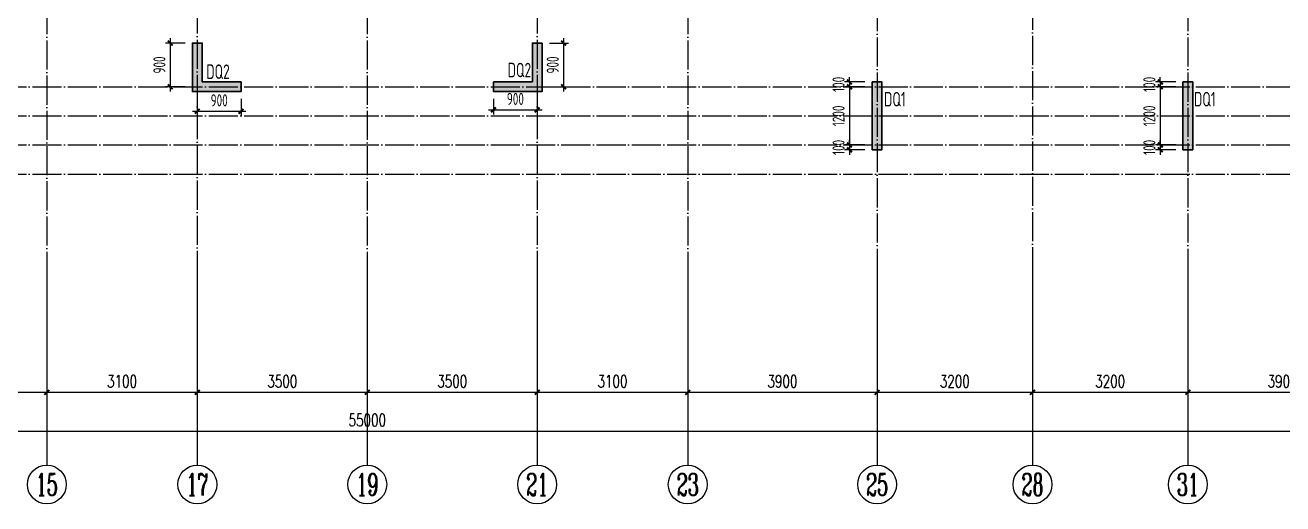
# Model space of a CAD drawing. Extents: x 393367 to 3005760, y 4998 to 826018.
# Drawn here: x 2372189 to 2398091, y 348877 to 358748 of the extents above; entities that cross this region are included whole.
import ezdxf
from ezdxf.enums import TextEntityAlignment as Align

# ---------------------------------------------------------------- set-up
doc = ezdxf.new("R2010")
doc.units = 0
doc.header["$LTSCALE"] = 1000
doc.linetypes.add('DOTE', pattern=[2.42, 2, -0.2, 0.02, -0.2])
doc.layers.get('0').update_dxf_attribs({"linetype": 'CONTINUOUS'})
doc.layers.get('Defpoints').update_dxf_attribs({"linetype": 'CONTINUOUS'})
for name, color, linetype in [('AXIS', 3, 'CONTINUOUS'), ('AXIS_TEXT', 7, 'CONTINUOUS'), ('COLU_HATCH', 251, 'CONTINUOUS'), ('COLU_TH', 5, 'CONTINUOUS'), ('DIM', 3, 'CONTINUOUS'), ('DOTE', 8, 'DOTE'), ('S-砼墙', 150, 'CONTINUOUS'), ('TEXT', 7, 'CONTINUOUS')]:
    doc.layers.add(name, color=color, linetype=linetype)
doc.styles.add('_TCH_AXIS', font='COMPLEX', dxfattribs={"bigfont": 'GBCBIG'})
doc.styles.add('_TCH_DIM_T3', font='SIMPLEX', dxfattribs={"width": 0.705882, "bigfont": 'GBCBIG'})
doc.styles.add('COMPLEX', font='COMPLEX')
doc.styles.add('TSSD_Rein', font='Tssdeng.shx', dxfattribs={"width": 0.7, "bigfont": 'hztxt.shx'})
doc.dimstyles.new('_TCH_ARCH&&100', dxfattribs={"dimtxt": 255, "dimasz": 100, "dimexe": 250, "dimexo": 300, "dimgap": 100, "dimtad": 1, "dimdec": 0, "dimzin": 0, "dimdsep": 46, "dimtxsty": '_TCH_DIM_T3', "dimblk": 'ARCHTICK', "dimcen": 0.09, "dimclrt": 7, "dimazin": 2, "dimtfac": 1, "dimtdec": 0, "dimtix": 1, "dimtmove": 2, "dimatfit": 3, "dimldrblk": 'ARCHTICK', "dimfxl": 1, "dimtolj": 1, "dimtzin": 0, "dimarcsym": 0})
doc.dimstyles.new('TSSD_100_100$0', dxfattribs={"dimtxt": 250, "dimasz": 100, "dimexe": 100, "dimexo": 250, "dimgap": 100, "dimtad": 1, "dimdec": 0, "dimzin": 0, "dimdsep": 46, "dimtxsty": 'TSSD_Rein', "dimblk": 'ARCHTICK', "dimcen": 0, "dimdle": 100, "dimclrt": 7, "dimadec": 0, "dimazin": 0, "dimtfac": 1, "dimtdec": 0, "dimtix": 1, "dimtmove": 2, "dimatfit": 3, "dimldrblk": '_tsdbk', "dimfxl": 1, "dimtolj": 1, "dimtzin": 0, "dimarcsym": 0})

# ---------------------------------------------------------------- blocks, each defined once
blk = doc.blocks.new('_ArchTick')
at = {"color": 0, "linetype": 'ByBlock', "const_width": 0.4}
blk.add_lwpolyline([(-0.5, -0.5), (0.5, 0.5)], dxfattribs=at)
blk = doc.blocks.new('*D549')
at = {"layer": 'AXIS', "color": 0, "lineweight": -2, "transparency": 16777216}
for p, q in [((2396135, 353377), (2396135, 350927)), ((2400035, 353377), (2400035, 350927)), ((2396135, 351177), (2400035, 351177))]:
    blk.add_line(p, q, dxfattribs=at)
at = {"layer": 'Defpoints', "color": 0, "transparency": 16777216}
for p in [(2396135, 353677), (2400035, 353677), (2400035, 351177)]:
    blk.add_point(p, dxfattribs=at)
at = {"layer": 'AXIS', "color": 0, "lineweight": -2, "transparency": 16777216, "xscale": 100, "yscale": 100, "zscale": 100, "rotation": 180}
blk.add_blockref('_ArchTick', (2396135, 351177), dxfattribs=at)
at = {"layer": 'AXIS', "color": 0, "lineweight": -2, "transparency": 16777216, "xscale": 100, "yscale": 100, "zscale": 100}
blk.add_blockref('_ArchTick', (2400035, 351177), dxfattribs=at)
at = {"layer": 'AXIS', "color": 7, "transparency": 16777216, "insert": (2398085, 351404), "char_height": 255, "attachment_point": 5, "style": '_TCH_DIM_T3'}
blk.add_mtext('\\A1;3900', dxfattribs=at)
blk = doc.blocks.new('*D550')
at = {"layer": 'AXIS', "color": 0, "lineweight": -2, "transparency": 16777216}
for p, q in [((2392935, 353377), (2392935, 350927)), ((2396135, 353377), (2396135, 350927)), ((2392935, 351177), (2396135, 351177))]:
    blk.add_line(p, q, dxfattribs=at)
at = {"layer": 'Defpoints', "color": 0, "transparency": 16777216}
for p in [(2392935, 353677), (2396135, 353677), (2396135, 351177)]:
    blk.add_point(p, dxfattribs=at)
at = {"layer": 'AXIS', "color": 0, "lineweight": -2, "transparency": 16777216, "xscale": 100, "yscale": 100, "zscale": 100, "rotation": 180}
blk.add_blockref('_ArchTick', (2392935, 351177), dxfattribs=at)
at = {"layer": 'AXIS', "color": 0, "lineweight": -2, "transparency": 16777216, "xscale": 100, "yscale": 100, "zscale": 100}
blk.add_blockref('_ArchTick', (2396135, 351177), dxfattribs=at)
at = {"layer": 'AXIS', "color": 7, "transparency": 16777216, "insert": (2394535, 351404), "char_height": 255, "attachment_point": 5, "style": '_TCH_DIM_T3'}
blk.add_mtext('\\A1;3200', dxfattribs=at)
blk = doc.blocks.new('*D551')
at = {"layer": 'AXIS', "color": 0, "lineweight": -2, "transparency": 16777216}
for p, q in [((2389735, 353377), (2389735, 350927)), ((2392935, 353377), (2392935, 350927)), ((2389735, 351177), (2392935, 351177))]:
    blk.add_line(p, q, dxfattribs=at)
at = {"layer": 'Defpoints', "color": 0, "transparency": 16777216}
for p in [(2389735, 353677), (2392935, 353677), (2392935, 351177)]:
    blk.add_point(p, dxfattribs=at)
at = {"layer": 'AXIS', "color": 0, "lineweight": -2, "transparency": 16777216, "xscale": 100, "yscale": 100, "zscale": 100, "rotation": 180}
blk.add_blockref('_ArchTick', (2389735, 351177), dxfattribs=at)
at = {"layer": 'AXIS', "color": 0, "lineweight": -2, "transparency": 16777216, "xscale": 100, "yscale": 100, "zscale": 100}
blk.add_blockref('_ArchTick', (2392935, 351177), dxfattribs=at)
at = {"layer": 'AXIS', "color": 7, "transparency": 16777216, "insert": (2391335, 351404), "char_height": 255, "attachment_point": 5, "style": '_TCH_DIM_T3'}
blk.add_mtext('\\A1;3200', dxfattribs=at)
blk = doc.blocks.new('*D552')
at = {"layer": 'AXIS', "color": 0, "lineweight": -2, "transparency": 16777216}
for p, q in [((2385835, 353377), (2385835, 350927)), ((2389735, 353377), (2389735, 350927)), ((2385835, 351177), (2389735, 351177))]:
    blk.add_line(p, q, dxfattribs=at)
at = {"layer": 'Defpoints', "color": 0, "transparency": 16777216}
for p in [(2385835, 353677), (2389735, 353677), (2389735, 351177)]:
    blk.add_point(p, dxfattribs=at)
at = {"layer": 'AXIS', "color": 0, "lineweight": -2, "transparency": 16777216, "xscale": 100, "yscale": 100, "zscale": 100, "rotation": 180}
blk.add_blockref('_ArchTick', (2385835, 351177), dxfattribs=at)
at = {"layer": 'AXIS', "color": 0, "lineweight": -2, "transparency": 16777216, "xscale": 100, "yscale": 100, "zscale": 100}
blk.add_blockref('_ArchTick', (2389735, 351177), dxfattribs=at)
at = {"layer": 'AXIS', "color": 7, "transparency": 16777216, "insert": (2387785, 351404), "char_height": 255, "attachment_point": 5, "style": '_TCH_DIM_T3'}
blk.add_mtext('\\A1;3900', dxfattribs=at)
blk = doc.blocks.new('*D553')
at = {"layer": 'AXIS', "color": 0, "lineweight": -2, "transparency": 16777216}
for p, q in [((2382735, 353377), (2382735, 350927)), ((2385835, 353377), (2385835, 350927)), ((2382735, 351177), (2385835, 351177))]:
    blk.add_line(p, q, dxfattribs=at)
at = {"layer": 'Defpoints', "color": 0, "transparency": 16777216}
for p in [(2382735, 353677), (2385835, 353677), (2385835, 351177)]:
    blk.add_point(p, dxfattribs=at)
at = {"layer": 'AXIS', "color": 0, "lineweight": -2, "transparency": 16777216, "xscale": 100, "yscale": 100, "zscale": 100, "rotation": 180}
blk.add_blockref('_ArchTick', (2382735, 351177), dxfattribs=at)
at = {"layer": 'AXIS', "color": 0, "lineweight": -2, "transparency": 16777216, "xscale": 100, "yscale": 100, "zscale": 100}
blk.add_blockref('_ArchTick', (2385835, 351177), dxfattribs=at)
at = {"layer": 'AXIS', "color": 7, "transparency": 16777216, "insert": (2384285, 351404), "char_height": 255, "attachment_point": 5, "style": '_TCH_DIM_T3'}
blk.add_mtext('\\A1;3100', dxfattribs=at)
blk = doc.blocks.new('*D554')
at = {"layer": 'AXIS', "color": 0, "lineweight": -2, "transparency": 16777216}
for p, q in [((2379235, 353377), (2379235, 350927)), ((2382735, 353377), (2382735, 350927)), ((2379235, 351177), (2382735, 351177))]:
    blk.add_line(p, q, dxfattribs=at)
at = {"layer": 'Defpoints', "color": 0, "transparency": 16777216}
for p in [(2379235, 353677), (2382735, 353677), (2382735, 351177)]:
    blk.add_point(p, dxfattribs=at)
at = {"layer": 'AXIS', "color": 0, "lineweight": -2, "transparency": 16777216, "xscale": 100, "yscale": 100, "zscale": 100, "rotation": 180}
blk.add_blockref('_ArchTick', (2379235, 351177), dxfattribs=at)
at = {"layer": 'AXIS', "color": 0, "lineweight": -2, "transparency": 16777216, "xscale": 100, "yscale": 100, "zscale": 100}
blk.add_blockref('_ArchTick', (2382735, 351177), dxfattribs=at)
at = {"layer": 'AXIS', "color": 7, "transparency": 16777216, "insert": (2380985, 351404), "char_height": 255, "attachment_point": 5, "style": '_TCH_DIM_T3'}
blk.add_mtext('\\A1;3500', dxfattribs=at)
blk = doc.blocks.new('*D597')
at = {"layer": 'AXIS', "color": 0, "lineweight": -2, "transparency": 16777216}
for p, q in [((2368735, 353377), (2368735, 350927)), ((2372635, 353377), (2372635, 350927)), ((2368735, 351177), (2372635, 351177))]:
    blk.add_line(p, q, dxfattribs=at)
at = {"layer": 'Defpoints', "color": 0, "transparency": 16777216}
for p in [(2368735, 353677), (2372635, 353677), (2372635, 351177)]:
    blk.add_point(p, dxfattribs=at)
at = {"layer": 'AXIS', "color": 0, "lineweight": -2, "transparency": 16777216, "xscale": 100, "yscale": 100, "zscale": 100, "rotation": 180}
blk.add_blockref('_ArchTick', (2368735, 351177), dxfattribs=at)
at = {"layer": 'AXIS', "color": 0, "lineweight": -2, "transparency": 16777216, "xscale": 100, "yscale": 100, "zscale": 100}
blk.add_blockref('_ArchTick', (2372635, 351177), dxfattribs=at)
at = {"layer": 'AXIS', "color": 7, "transparency": 16777216, "insert": (2370685, 351404), "char_height": 255, "attachment_point": 5, "style": '_TCH_DIM_T3'}
blk.add_mtext('\\A1;3900', dxfattribs=at)
blk = doc.blocks.new('*D598')
at = {"layer": 'AXIS', "color": 0, "lineweight": -2, "transparency": 16777216}
for p, q in [((2372635, 353377), (2372635, 350927)), ((2375735, 353377), (2375735, 350927)), ((2372635, 351177), (2375735, 351177))]:
    blk.add_line(p, q, dxfattribs=at)
at = {"layer": 'Defpoints', "color": 0, "transparency": 16777216}
for p in [(2372635, 353677), (2375735, 353677), (2375735, 351177)]:
    blk.add_point(p, dxfattribs=at)
at = {"layer": 'AXIS', "color": 0, "lineweight": -2, "transparency": 16777216, "xscale": 100, "yscale": 100, "zscale": 100, "rotation": 180}
blk.add_blockref('_ArchTick', (2372635, 351177), dxfattribs=at)
at = {"layer": 'AXIS', "color": 0, "lineweight": -2, "transparency": 16777216, "xscale": 100, "yscale": 100, "zscale": 100}
blk.add_blockref('_ArchTick', (2375735, 351177), dxfattribs=at)
at = {"layer": 'AXIS', "color": 7, "transparency": 16777216, "insert": (2374185, 351404), "char_height": 255, "attachment_point": 5, "style": '_TCH_DIM_T3'}
blk.add_mtext('\\A1;3100', dxfattribs=at)
blk = doc.blocks.new('*D599')
at = {"layer": 'AXIS', "color": 0, "lineweight": -2, "transparency": 16777216}
for p, q in [((2375735, 353377), (2375735, 350927)), ((2379235, 353377), (2379235, 350927)), ((2375735, 351177), (2379235, 351177))]:
    blk.add_line(p, q, dxfattribs=at)
at = {"layer": 'Defpoints', "color": 0, "transparency": 16777216}
for p in [(2375735, 353677), (2379235, 353677), (2379235, 351177)]:
    blk.add_point(p, dxfattribs=at)
at = {"layer": 'AXIS', "color": 0, "lineweight": -2, "transparency": 16777216, "xscale": 100, "yscale": 100, "zscale": 100, "rotation": 180}
blk.add_blockref('_ArchTick', (2375735, 351177), dxfattribs=at)
at = {"layer": 'AXIS', "color": 0, "lineweight": -2, "transparency": 16777216, "xscale": 100, "yscale": 100, "zscale": 100}
blk.add_blockref('_ArchTick', (2379235, 351177), dxfattribs=at)
at = {"layer": 'AXIS', "color": 7, "transparency": 16777216, "insert": (2377485, 351404), "char_height": 255, "attachment_point": 5, "style": '_TCH_DIM_T3'}
blk.add_mtext('\\A1;3500', dxfattribs=at)
blk = doc.blocks.new('*D600')
at = {"layer": 'AXIS', "color": 0, "lineweight": -2, "transparency": 16777216}
for p, q in [((2351735, 353377), (2351735, 350127)), ((2406735, 353377), (2406735, 350127)), ((2351735, 350377), (2406735, 350377))]:
    blk.add_line(p, q, dxfattribs=at)
at = {"layer": 'Defpoints', "color": 0, "transparency": 16777216}
for p in [(2351735, 353677), (2406735, 353677), (2406735, 350377)]:
    blk.add_point(p, dxfattribs=at)
at = {"layer": 'AXIS', "color": 0, "lineweight": -2, "transparency": 16777216, "xscale": 100, "yscale": 100, "zscale": 100, "rotation": 180}
blk.add_blockref('_ArchTick', (2351735, 350377), dxfattribs=at)
at = {"layer": 'AXIS', "color": 0, "lineweight": -2, "transparency": 16777216, "xscale": 100, "yscale": 100, "zscale": 100}
blk.add_blockref('_ArchTick', (2406735, 350377), dxfattribs=at)
at = {"layer": 'AXIS', "color": 7, "transparency": 16777216, "insert": (2379235, 350604), "char_height": 255, "attachment_point": 5, "style": '_TCH_DIM_T3'}
blk.add_mtext('\\A1;55000', dxfattribs=at)
blk = doc.blocks.new('_axiso')
blk.add_circle((0, 0), 0.5)
at = {"layer": 'AXIS_TEXT', "style": 'COMPLEX', "width": 1.041667}
blk.add_attdef('A', text='', height=0.56, dxfattribs=at).set_placement((-0.25, -0.28), (0.25, -0.28), align=Align.FIT)
blk = doc.blocks.new('*D624')
at = {"layer": 'Defpoints', "color": 0, "transparency": 16777216}
for p in [(2389166, 357477), (2389735, 357577), (2389735, 357477)]:
    blk.add_point(p, dxfattribs=at)
at = {"layer": 'DIM', "color": 0, "lineweight": -2, "transparency": 16777216}
for p, q in [((2389485, 357577), (2389066, 357577)), ((2389485, 357477), (2389066, 357477)), ((2389166, 357577), (2389166, 357677)), ((2389166, 357577), (2389166, 357477)), ((2389166, 357477), (2389166, 357377))]:
    blk.add_line(p, q, dxfattribs=at)
at = {"layer": 'DIM', "color": 0, "lineweight": -2, "transparency": 16777216, "xscale": 100, "yscale": 100, "zscale": 100}
for p, rotation in [((2389166, 357577), 270), ((2389166, 357477), 90)]:
    blk.add_blockref('_ArchTick', p, dxfattribs=dict(at, rotation=rotation))
at = {"layer": 'DIM', "color": 7, "transparency": 16777216, "insert": (2388941, 357527), "char_height": 250, "attachment_point": 5, "rotation": 90, "style": 'TSSD_Rein'}
blk.add_mtext('\\A1;100', dxfattribs=at)
blk = doc.blocks.new('_tsdbk')
blk.add_line((-1, 0), (0, 0))
at = {"const_width": 0.5}
blk.add_lwpolyline([(-0.7, -0.7), (0.7, 0.7)], dxfattribs=at)
blk = doc.blocks.new('*D625')
at = {"layer": 'Defpoints', "color": 0, "transparency": 16777216}
for p in [(2389735, 357477), (2389166, 356277), (2389735, 356277)]:
    blk.add_point(p, dxfattribs=at)
at = {"layer": 'DIM', "color": 0, "lineweight": -2, "transparency": 16777216}
for p, q in [((2389485, 357477), (2389066, 357477)), ((2389166, 357577), (2389166, 356177)), ((2389485, 356277), (2389066, 356277))]:
    blk.add_line(p, q, dxfattribs=at)
at = {"layer": 'DIM', "color": 0, "lineweight": -2, "transparency": 16777216, "xscale": 100, "yscale": 100, "zscale": 100}
for p, rotation in [((2389166, 357477), 90), ((2389166, 356277), 270)]:
    blk.add_blockref('_ArchTick', p, dxfattribs=dict(at, rotation=rotation))
at = {"layer": 'DIM', "color": 7, "transparency": 16777216, "insert": (2388941, 356877), "char_height": 250, "attachment_point": 5, "rotation": 90, "style": 'TSSD_Rein'}
blk.add_mtext('\\A1;1200', dxfattribs=at)
blk = doc.blocks.new('*D626')
at = {"layer": 'Defpoints', "color": 0, "transparency": 16777216}
for p in [(2389166, 356177), (2389735, 356277), (2389735, 356177)]:
    blk.add_point(p, dxfattribs=at)
at = {"layer": 'DIM', "color": 0, "lineweight": -2, "transparency": 16777216}
for p, q in [((2389485, 356277), (2389066, 356277)), ((2389485, 356177), (2389066, 356177)), ((2389166, 356277), (2389166, 356377)), ((2389166, 356277), (2389166, 356177)), ((2389166, 356177), (2389166, 356077))]:
    blk.add_line(p, q, dxfattribs=at)
at = {"layer": 'DIM', "color": 0, "lineweight": -2, "transparency": 16777216, "xscale": 100, "yscale": 100, "zscale": 100}
for p, rotation in [((2389166, 356277), 270), ((2389166, 356177), 90)]:
    blk.add_blockref('_ArchTick', p, dxfattribs=dict(at, rotation=rotation))
at = {"layer": 'DIM', "color": 7, "transparency": 16777216, "insert": (2388941, 356227), "char_height": 250, "attachment_point": 5, "rotation": 90, "style": 'TSSD_Rein'}
blk.add_mtext('\\A1;100', dxfattribs=at)
blk = doc.blocks.new('*D627')
at = {"layer": 'Defpoints', "color": 0, "transparency": 16777216}
for p in [(2395567, 357477), (2396135, 357577), (2396135, 357477)]:
    blk.add_point(p, dxfattribs=at)
at = {"layer": 'DIM', "color": 0, "lineweight": -2, "transparency": 16777216}
for p, q in [((2395885, 357577), (2395467, 357577)), ((2395885, 357477), (2395467, 357477)), ((2395567, 357577), (2395567, 357677)), ((2395567, 357577), (2395567, 357477)), ((2395567, 357477), (2395567, 357377))]:
    blk.add_line(p, q, dxfattribs=at)
at = {"layer": 'DIM', "color": 0, "lineweight": -2, "transparency": 16777216, "xscale": 100, "yscale": 100, "zscale": 100}
for p, rotation in [((2395567, 357577), 270), ((2395567, 357477), 90)]:
    blk.add_blockref('_ArchTick', p, dxfattribs=dict(at, rotation=rotation))
at = {"layer": 'DIM', "color": 7, "transparency": 16777216, "insert": (2395342, 357527), "char_height": 250, "attachment_point": 5, "rotation": 90, "style": 'TSSD_Rein'}
blk.add_mtext('\\A1;100', dxfattribs=at)
blk = doc.blocks.new('*D628')
at = {"layer": 'Defpoints', "color": 0, "transparency": 16777216}
for p in [(2396135, 357477), (2395567, 356277), (2396135, 356277)]:
    blk.add_point(p, dxfattribs=at)
at = {"layer": 'DIM', "color": 0, "lineweight": -2, "transparency": 16777216}
for p, q in [((2395885, 357477), (2395467, 357477)), ((2395567, 357577), (2395567, 356177)), ((2395885, 356277), (2395467, 356277))]:
    blk.add_line(p, q, dxfattribs=at)
at = {"layer": 'DIM', "color": 0, "lineweight": -2, "transparency": 16777216, "xscale": 100, "yscale": 100, "zscale": 100}
for p, rotation in [((2395567, 357477), 90), ((2395567, 356277), 270)]:
    blk.add_blockref('_ArchTick', p, dxfattribs=dict(at, rotation=rotation))
at = {"layer": 'DIM', "color": 7, "transparency": 16777216, "insert": (2395342, 356877), "char_height": 250, "attachment_point": 5, "rotation": 90, "style": 'TSSD_Rein'}
blk.add_mtext('\\A1;1200', dxfattribs=at)
blk = doc.blocks.new('*D629')
at = {"layer": 'Defpoints', "color": 0, "transparency": 16777216}
for p in [(2395567, 356177), (2396135, 356277), (2396135, 356177)]:
    blk.add_point(p, dxfattribs=at)
at = {"layer": 'DIM', "color": 0, "lineweight": -2, "transparency": 16777216}
for p, q in [((2395885, 356277), (2395467, 356277)), ((2395885, 356177), (2395467, 356177)), ((2395567, 356277), (2395567, 356377)), ((2395567, 356277), (2395567, 356177)), ((2395567, 356177), (2395567, 356077))]:
    blk.add_line(p, q, dxfattribs=at)
at = {"layer": 'DIM', "color": 0, "lineweight": -2, "transparency": 16777216, "xscale": 100, "yscale": 100, "zscale": 100}
for p, rotation in [((2395567, 356277), 270), ((2395567, 356177), 90)]:
    blk.add_blockref('_ArchTick', p, dxfattribs=dict(at, rotation=rotation))
at = {"layer": 'DIM', "color": 7, "transparency": 16777216, "insert": (2395342, 356227), "char_height": 250, "attachment_point": 5, "rotation": 90, "style": 'TSSD_Rein'}
blk.add_mtext('\\A1;100', dxfattribs=at)
blk = doc.blocks.new('*D632')
at = {"layer": 'Defpoints', "color": 0, "transparency": 16777216}
for p in [(2375735, 358377), (2375179, 357477), (2375735, 357477)]:
    blk.add_point(p, dxfattribs=at)
at = {"layer": 'DIM', "color": 0, "lineweight": -2, "transparency": 16777216}
for p, q in [((2375485, 358377), (2375079, 358377)), ((2375179, 358477), (2375179, 357377)), ((2375485, 357477), (2375079, 357477))]:
    blk.add_line(p, q, dxfattribs=at)
at = {"layer": 'DIM', "color": 0, "lineweight": -2, "transparency": 16777216, "xscale": 100, "yscale": 100, "zscale": 100}
for p, rotation in [((2375179, 358377), 90), ((2375179, 357477), 270)]:
    blk.add_blockref('_ArchTick', p, dxfattribs=dict(at, rotation=rotation))
at = {"layer": 'DIM', "color": 7, "transparency": 16777216, "insert": (2374954, 357927), "char_height": 250, "attachment_point": 5, "rotation": 90, "style": 'TSSD_Rein'}
blk.add_mtext('\\A1;900', dxfattribs=at)
blk = doc.blocks.new('*D633')
at = {"layer": 'Defpoints', "color": 0, "transparency": 16777216}
for p in [(2375735, 357477), (2376635, 357477), (2376635, 356972)]:
    blk.add_point(p, dxfattribs=at)
at = {"layer": 'DIM', "color": 0, "lineweight": -2, "transparency": 16777216}
for p, q in [((2375735, 357227), (2375735, 356872)), ((2376635, 357227), (2376635, 356872)), ((2375635, 356972), (2376735, 356972))]:
    blk.add_line(p, q, dxfattribs=at)
at = {"layer": 'DIM', "color": 0, "lineweight": -2, "transparency": 16777216, "xscale": 100, "yscale": 100, "zscale": 100, "rotation": 180}
blk.add_blockref('_ArchTick', (2375735, 356972), dxfattribs=at)
at = {"layer": 'DIM', "color": 0, "lineweight": -2, "transparency": 16777216, "xscale": 100, "yscale": 100, "zscale": 100}
blk.add_blockref('_ArchTick', (2376635, 356972), dxfattribs=at)
at = {"layer": 'DIM', "color": 7, "transparency": 16777216, "insert": (2376185, 357197), "char_height": 250, "attachment_point": 5, "style": 'TSSD_Rein'}
blk.add_mtext('\\A1;900', dxfattribs=at)
blk = doc.blocks.new('*D634')
at = {"layer": 'Defpoints', "color": 0, "transparency": 16777216}
for p in [(2381835, 357477), (2382735, 357477), (2382735, 357002)]:
    blk.add_point(p, dxfattribs=at)
at = {"layer": 'DIM', "color": 0, "lineweight": -2, "transparency": 16777216}
for p, q in [((2381835, 357227), (2381835, 356902)), ((2382735, 357227), (2382735, 356902)), ((2381735, 357002), (2382835, 357002))]:
    blk.add_line(p, q, dxfattribs=at)
at = {"layer": 'DIM', "color": 0, "lineweight": -2, "transparency": 16777216, "xscale": 100, "yscale": 100, "zscale": 100, "rotation": 180}
blk.add_blockref('_ArchTick', (2381835, 357002), dxfattribs=at)
at = {"layer": 'DIM', "color": 0, "lineweight": -2, "transparency": 16777216, "xscale": 100, "yscale": 100, "zscale": 100}
blk.add_blockref('_ArchTick', (2382735, 357002), dxfattribs=at)
at = {"layer": 'DIM', "color": 7, "transparency": 16777216, "insert": (2382285, 357227), "char_height": 250, "attachment_point": 5, "style": 'TSSD_Rein'}
blk.add_mtext('\\A1;900', dxfattribs=at)
blk = doc.blocks.new('*D635')
at = {"layer": 'Defpoints', "color": 0, "transparency": 16777216}
for p in [(2382735, 358377), (2383280, 358377), (2382735, 357477)]:
    blk.add_point(p, dxfattribs=at)
at = {"layer": 'DIM', "color": 0, "lineweight": -2, "transparency": 16777216}
for p, q in [((2382985, 358377), (2383380, 358377)), ((2383280, 357377), (2383280, 358477)), ((2382985, 357477), (2383380, 357477))]:
    blk.add_line(p, q, dxfattribs=at)
at = {"layer": 'DIM', "color": 0, "lineweight": -2, "transparency": 16777216, "xscale": 100, "yscale": 100, "zscale": 100}
for p, rotation in [((2383280, 358377), 90), ((2383280, 357477), 270)]:
    blk.add_blockref('_ArchTick', p, dxfattribs=dict(at, rotation=rotation))
at = {"layer": 'DIM', "color": 7, "transparency": 16777216, "insert": (2383055, 357927), "char_height": 250, "attachment_point": 5, "rotation": 90, "style": 'TSSD_Rein'}
blk.add_mtext('\\A1;900', dxfattribs=at)

msp = doc.modelspace()

# ---------------------------------------------------------------- hatches: boundary and pattern name
at = {"layer": 'COLU_HATCH'}
for points in [[(2375834.95231, 357576.98971), (2376634.95861, 357576.98971), (2376634.95861, 357376.98971), (2375634.95231, 357376.98971), (2375634.95231, 358376.98967), (2375834.95231, 358376.98967)], [(2382634.75406, 357576.98971), (2381834.74776, 357576.98971), (2381834.74776, 357376.98971), (2382834.75406, 357376.98971), (2382834.75406, 358376.98967), (2382634.75406, 358376.98967)], [(2389634.66551, 356176.99062), (2389834.66366, 356176.99062), (2389834.66366, 357577.17029), (2389634.66498, 357577.17029)], [(2396234.85319, 356176.99062), (2396034.85503, 356176.99062), (2396034.85503, 357577.17029), (2396234.85371, 357577.17029)]]:
    msp.add_hatch(color=256, dxfattribs=at).paths.add_polyline_path(points)

# ---------------------------------------------------------------- linework, layer by layer
at = {"layer": 'AXIS'}
for p, q in [((2372634.75935, 353676.98994), (2372634.75935, 349676.98994)), ((2375734.75935, 353676.98994), (2375734.75935, 349676.98994)), ((2379234.75935, 353676.98994), (2379234.75935, 349676.98994)), ((2382734.75935, 353676.98994), (2382734.75935, 349676.98994)), ((2385834.75935, 353676.98994), (2385834.75935, 349676.98994)), ((2389734.75935, 353676.98994), (2389734.75935, 349676.98994)), ((2392934.75935, 353676.98994), (2392934.75935, 349676.98994)), ((2396134.75935, 353676.98994), (2396134.75935, 349676.98994))]:
    msp.add_line(p, q, dxfattribs=at)
at = {"layer": 'COLU_TH'}
for points in [[(2375834.95231, 357576.98971), (2376634.95861, 357576.98971), (2376634.95861, 357376.98971), (2375634.95231, 357376.98971), (2375634.95231, 358376.98967), (2375834.95231, 358376.98967)], [(2382634.75406, 357576.98971), (2381834.74776, 357576.98971), (2381834.74776, 357376.98971), (2382834.75406, 357376.98971), (2382834.75406, 358376.98967), (2382634.75406, 358376.98967)], [(2389634.66551, 356176.99062), (2389834.66366, 356176.99062), (2389834.66366, 357577.17029), (2389634.66498, 357577.17029)], [(2396234.85319, 356176.99062), (2396034.85503, 356176.99062), (2396034.85503, 357577.17029), (2396234.85371, 357577.17029)]]:
    msp.add_lwpolyline(points, close=True, dxfattribs=at)
at = {"layer": 'DOTE', "linetype": 'DOTE', "ltscale": 0.3}
for p, q in [((2372634.75935, 372226.98994), (2372634.75935, 353676.98994)), ((2379234.75935, 372226.98994), (2379234.75935, 353676.98994)), ((2385834.75935, 372226.98994), (2385834.75935, 353676.98994)), ((2389734.75935, 363576.98994), (2389734.75935, 353676.98994)), ((2396134.75935, 363576.98994), (2396134.75935, 353676.98994)), ((2375734.75935, 362076.98994), (2375734.75935, 353676.98994)), ((2382734.75935, 362076.98994), (2382734.75935, 353676.98994)), ((2392934.75935, 359976.98994), (2392934.75935, 353676.98994)), ((2349834.75935, 357476.98994), (2408634.75935, 357476.98994)), ((2349834.75935, 356876.98994), (2408634.75935, 356876.98994)), ((2349834.75935, 356276.98994), (2408634.75935, 356276.98994)), ((2349834.75935, 355676.98994), (2408634.75935, 355676.98994))]:
    msp.add_line(p, q, dxfattribs=at)
at = {"layer": 'S-砼墙', "color": 150, "lineweight": 35}
for points in [[(2375834.95231, 357576.98971), (2375834.95231, 358376.98967), (2375634.95231, 358376.98967), (2375634.95231, 357376.98971), (2376634.95861, 357376.98971), (2376634.95861, 357576.98971)], [(2382634.75406, 357576.98971), (2382634.75406, 358376.98967), (2382834.75406, 358376.98967), (2382834.75406, 357376.98971), (2381834.74776, 357376.98971), (2381834.74776, 357576.98971)], [(2389634.66551, 356176.99062), (2389634.66366, 357577.17029), (2389834.66366, 357577.17029), (2389834.66366, 356176.99062), (2389634.57141, 356176.99062), (2389634.66551, 356176.99062)], [(2396234.85319, 356176.99062), (2396234.85503, 357577.17029), (2396034.85503, 357577.17029), (2396034.85503, 356176.99062), (2396234.94729, 356176.99062), (2396234.85319, 356176.99062)]]:
    msp.add_lwpolyline(points, close=True, dxfattribs=at)

# ---------------------------------------------------------------- block references
at = {"layer": 'AXIS'}
ref = msp.add_blockref('_axiso', (2372634.75935, 349276.98994), dxfattribs=dict(at, xscale=800, yscale=800, zscale=800))
ref.add_attrib('A', '15', dxfattribs={"layer": 'AXIS_TEXT', "height": 452.54834, "style": '_TCH_AXIS', "width": 0.724138}).set_placement((2372408.48518, 349050.71577), (2372861.03352, 349050.71577), align=Align.FIT)
ref = msp.add_blockref('_axiso', (2375734.75935, 349276.98994), dxfattribs=dict(at, xscale=800, yscale=800, zscale=800))
ref.add_attrib('A', '17', dxfattribs={"layer": 'AXIS_TEXT', "height": 452.54834, "style": '_TCH_AXIS', "width": 0.724138}).set_placement((2375508.48518, 349050.71577), (2375961.03352, 349050.71577), align=Align.FIT)
ref = msp.add_blockref('_axiso', (2379234.75935, 349276.98994), dxfattribs=dict(at, xscale=800, yscale=800, zscale=800))
ref.add_attrib('A', '19', dxfattribs={"layer": 'AXIS_TEXT', "height": 452.54834, "style": '_TCH_AXIS', "width": 0.724138}).set_placement((2379008.48518, 349050.71577), (2379461.03352, 349050.71577), align=Align.FIT)
ref = msp.add_blockref('_axiso', (2382734.75935, 349276.98994), dxfattribs=dict(at, xscale=800, yscale=800, zscale=800))
ref.add_attrib('A', '21', dxfattribs={"layer": 'AXIS_TEXT', "height": 452.54834, "style": '_TCH_AXIS', "width": 0.724138}).set_placement((2382508.48518, 349050.71577), (2382961.03352, 349050.71577), align=Align.FIT)
ref = msp.add_blockref('_axiso', (2385834.75935, 349276.98994), dxfattribs=dict(at, xscale=800, yscale=800, zscale=800))
ref.add_attrib('A', '23', dxfattribs={"layer": 'AXIS_TEXT', "height": 452.54834, "style": '_TCH_AXIS', "width": 0.617647}).set_placement((2385608.48518, 349050.71577), (2386061.03352, 349050.71577), align=Align.FIT)
ref = msp.add_blockref('_axiso', (2389734.75935, 349276.98994), dxfattribs=dict(at, xscale=800, yscale=800, zscale=800))
ref.add_attrib('A', '25', dxfattribs={"layer": 'AXIS_TEXT', "height": 452.54834, "style": '_TCH_AXIS', "width": 0.617647}).set_placement((2389508.48518, 349050.71577), (2389961.03352, 349050.71577), align=Align.FIT)
ref = msp.add_blockref('_axiso', (2392934.75935, 349276.98994), dxfattribs=dict(at, xscale=800, yscale=800, zscale=800))
ref.add_attrib('A', '28', dxfattribs={"layer": 'AXIS_TEXT', "height": 452.54834, "style": '_TCH_AXIS', "width": 0.617647}).set_placement((2392708.48518, 349050.71577), (2393161.03352, 349050.71577), align=Align.FIT)
ref = msp.add_blockref('_axiso', (2396134.75935, 349276.98994), dxfattribs=dict(at, xscale=800, yscale=800, zscale=800))
ref.add_attrib('A', '31', dxfattribs={"layer": 'AXIS_TEXT', "height": 452.54834, "style": '_TCH_AXIS', "width": 0.75}).set_placement((2395908.48518, 349050.71577), (2396361.03352, 349050.71577), align=Align.FIT)

# ---------------------------------------------------------------- texts
at = {"layer": 'TEXT', "color": 230, "style": 'TSSD_Rein', "width": 0.7}
for s, p in [('DQ2', (2382125.52704, 357672.0717)), ('DQ2', (2375917.99928, 357638.78719)), ('DQ1', (2389877.27002, 357071.17491)), ('DQ1', (2396259.62889, 357071.17491))]:
    msp.add_text(s, height=300, dxfattribs=at).set_placement(p)

# ---------------------------------------------------------------- dimensions: what is measured, and where the dimension line sits
at = {"layer": 'AXIS'}
for p1, p2, distance, picture, middle in [((2351734.75935, 353676.98994), (2406734.75935, 353676.98994), -3300, '*D600', (2379234.75935, 350604.48994)), ((2368734.75935, 353676.98994), (2372634.75935, 353676.98994), -2500, '*D597', (2370684.75935, 351404.48994)), ((2372634.75935, 353676.98994), (2375734.75935, 353676.98994), -2500, '*D598', (2374184.75935, 351404.48994)), ((2375734.75935, 353676.98994), (2379234.75935, 353676.98994), -2500, '*D599', (2377484.75935, 351404.48994)), ((2379234.75935, 353676.98994), (2382734.75935, 353676.98994), -2500, '*D554', (2380984.75935, 351404.48994)), ((2382734.75935, 353676.98994), (2385834.75935, 353676.98994), -2500, '*D553', (2384284.75935, 351404.48994)), ((2385834.75935, 353676.98994), (2389734.75935, 353676.98994), -2500, '*D552', (2387784.75935, 351404.48994)), ((2389734.75935, 353676.98994), (2392934.75935, 353676.98994), -2500, '*D551', (2391334.75935, 351404.48994)), ((2392934.75935, 353676.98994), (2396134.75935, 353676.98994), -2500, '*D550', (2394534.75935, 351404.48994)), ((2396134.75935, 353676.98994), (2400034.75935, 353676.98994), -2500, '*D549', (2398084.75935, 351404.48994))]:
    dim = msp.add_aligned_dim(p1=p1, p2=p2, distance=distance, dimstyle='_TCH_ARCH&&100', dxfattribs=at)
    dim.commit()
    dim.dimension.update_dxf_attribs({"geometry": picture, "text_midpoint": middle})
at = {"layer": 'DIM'}
for base, p1, p2, picture, middle in [((2375178.5795, 357476.98994), (2375734.75935, 358376.98967), (2375734.75935, 357476.98994), '*D632', (2374953.5795, 357926.9898)), ((2383280.45208, 358376.98967), (2382734.75935, 357476.98994), (2382734.75935, 358376.98967), '*D635', (2383055.45208, 357926.9898)), ((2389166.36804, 357476.98996), (2389734.66366, 357577.17029), (2389734.66366, 357476.98996), '*D624', (2388941.36804, 357527.08013)), ((2395566.55941, 357476.98996), (2396134.85503, 357577.17029), (2396134.85503, 357476.98996), '*D627', (2395341.55941, 357527.08013)), ((2389166.36804, 356276.98996), (2389734.66366, 357476.98996), (2389734.66366, 356276.98996), '*D625', (2388941.36804, 356876.98996)), ((2395566.55941, 356276.98996), (2396134.85503, 357476.98996), (2396134.85503, 356276.98996), '*D628', (2395341.55941, 356876.98996)), ((2389166.36804, 356176.99062), (2389734.66366, 356276.98996), (2389734.66366, 356176.99062), '*D626', (2388941.36804, 356226.99029)), ((2395566.55941, 356176.99062), (2396134.85503, 356276.98996), (2396134.85503, 356176.99062), '*D629', (2395341.55941, 356226.99029))]:
    dim = msp.add_linear_dim(base=base, p1=p1, p2=p2, angle=90, dimstyle='TSSD_100_100$0', dxfattribs=at)
    dim.commit()
    dim.dimension.update_dxf_attribs({"geometry": picture, "text_midpoint": middle})
for base, p1, p2, picture, middle in [((2376634.95861, 356972.09147), (2375734.75935, 357476.98971), (2376634.95861, 357476.98971), '*D633', (2376184.85898, 357197.09147)), ((2382734.75935, 357002.08466), (2381834.74776, 357476.98994), (2382734.75935, 357476.98994), '*D634', (2382284.75355, 357227.08466))]:
    dim = msp.add_linear_dim(base=base, p1=p1, p2=p2, dimstyle='TSSD_100_100$0', dxfattribs=at)
    dim.commit()
    dim.dimension.update_dxf_attribs({"geometry": picture, "text_midpoint": middle})

doc.saveas('drawing.dxf')
